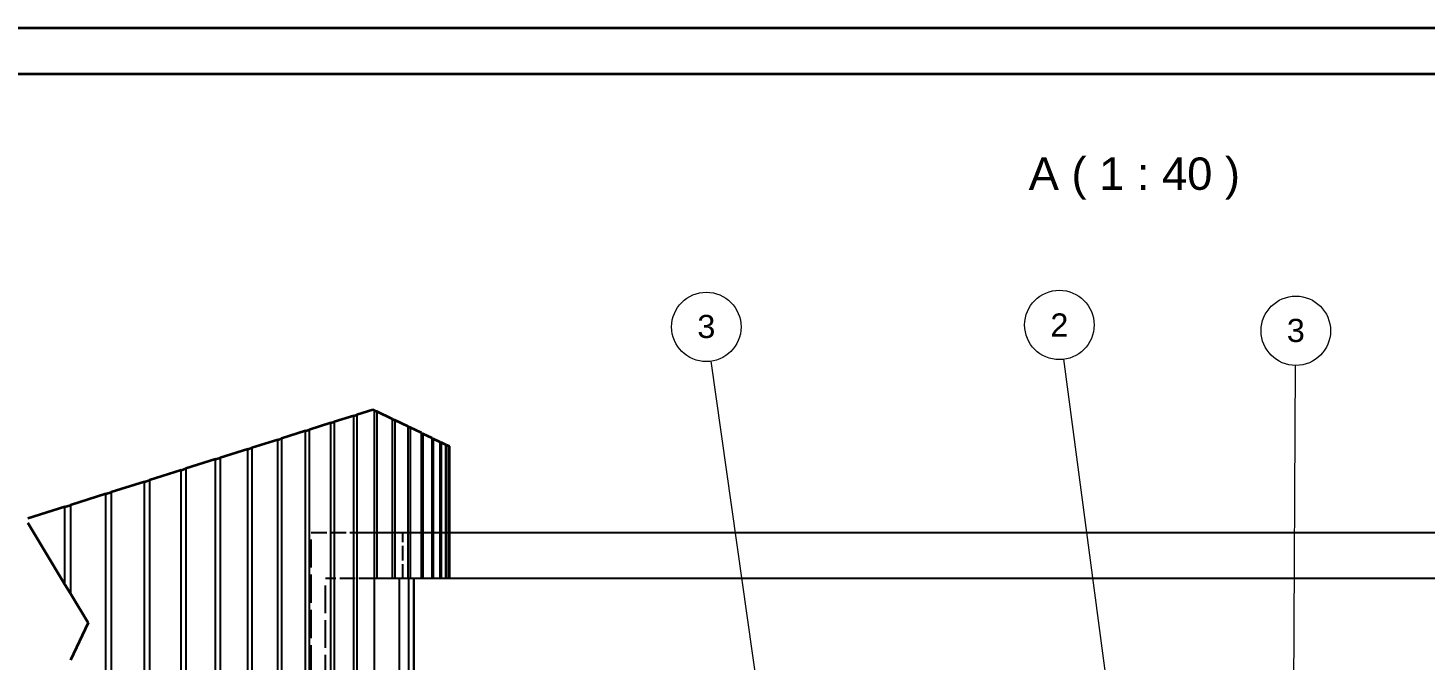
# Model space of a CAD drawing. Header units: millimetres. Extents: x 0 to 100323, y 0 to 59400.
# Drawn here: x 54651 to 69741, y 52564 to 59400 of the extents above; entities that cross this region are included whole.
import ezdxf

# ---------------------------------------------------------------- set-up
doc = ezdxf.new("R2010")
doc.units = ezdxf.units.MM
doc.header["$LTSCALE"] = 100
doc.linetypes.add('DASHED', pattern=[0.2067, 0.1654, -0.0413])
doc.layers.get('0').update_dxf_attribs({"lineweight": 18})
for name, color, linetype, lineweight in [('Border', 7, 'Continuous', 35), ('Break Line', 7, 'Continuous', 35), ('Hidden', 7, 'DASHED', 25), ('Symbol', 7, 'Continuous', 18), ('Visible', 7, 'Continuous', 25)]:
    doc.layers.add(name, color=color, linetype=linetype, lineweight=lineweight)
doc.styles.add('Label Text', font='arial.ttf')
doc.styles.add('Note Text', font='arial.ttf')

# ---------------------------------------------------------------- blocks, each defined once
blk = doc.blocks.new('Borders Bigadan Border')
at = {"layer": 'Border'}
for p, q in [((0, 594), (841, 594)), ((836, 589), (20, 589))]:
    blk.add_line(p, q, dxfattribs=at)
blk = doc.blocks.new('Balloon5')
at = {"layer": 'Symbol'}
for p, q in [((627.48, 507.05), (620.3, 557.97)), ((629.28, 494.32), (627.51, 506.85)), ((629.77, 494.39), (628.78, 494.25)), ((628.78, 494.25), (629.63, 491.85)), ((629.28, 494.32), (629.63, 491.85)), ((629.63, 491.85), (629.77, 494.39))]:
    blk.add_line(p, q, dxfattribs=at)
at = {"layer": 'Symbol', "flags": 128}
blk.add_lwpolyline([(628.78, 494.25), (629.63, 491.85), (629.77, 494.39), (628.78, 494.25)], dxfattribs=at)
at = {"layer": 'Symbol'}
blk.add_circle((619.78, 561.67), 3.75, dxfattribs=at)
blk.add_solid([(628.78, 494.25), (629.63, 491.85), (629.77, 494.39), (628.78, 494.25)], dxfattribs=at)
at = {"layer": 'Symbol', "insert": (619.78, 561.7), "char_height": 2.5, "attachment_point": 5, "style": 'Note Text'}
blk.add_mtext('3', dxfattribs=at)
blk = doc.blocks.new('Balloon7')
at = {"layer": 'Symbol'}
for p, q in [((669.96, 470.94), (658.4, 558.18)), ((670.46, 471), (669.46, 470.87)), ((669.46, 470.87), (669.66, 470.3)), ((669.96, 470.94), (670.04, 470.3)), ((670.41, 470.3), (670.46, 471)), ((669.73, 470.1), (670.29, 468.46)), ((670.07, 470.1), (670.29, 468.46)), ((670.29, 468.46), (670.4, 470.1))]:
    blk.add_line(p, q, dxfattribs=at)
at = {"layer": 'Symbol', "flags": 128}
blk.add_lwpolyline([(669.46, 470.87), (670.29, 468.46), (670.46, 471), (669.46, 470.87)], dxfattribs=at)
at = {"layer": 'Symbol'}
blk.add_circle((657.91, 561.88), 3.75, dxfattribs=at)
blk.add_solid([(669.46, 470.87), (670.29, 468.46), (670.46, 471), (669.46, 470.87)], dxfattribs=at)
at = {"layer": 'Symbol', "insert": (657.91, 561.88), "char_height": 2.5, "attachment_point": 5, "style": 'Note Text'}
blk.add_mtext('2', dxfattribs=at)
blk = doc.blocks.new('Balloon8')
at = {"layer": 'Symbol'}
for p, q in [((683.01, 474.81), (683.43, 557.51)), ((682.51, 474.81), (683, 472.31)), ((683.51, 474.81), (682.51, 474.81)), ((683.01, 474.81), (683, 472.31)), ((683, 472.31), (683.51, 474.81))]:
    blk.add_line(p, q, dxfattribs=at)
at = {"layer": 'Symbol', "flags": 128}
blk.add_lwpolyline([(682.51, 474.81), (683, 472.31), (683.51, 474.81), (682.51, 474.81)], dxfattribs=at)
at = {"layer": 'Symbol'}
blk.add_circle((683.45, 561.25), 3.75, dxfattribs=at)
blk.add_solid([(682.51, 474.81), (683, 472.31), (683.51, 474.81), (682.51, 474.81)], dxfattribs=at)
at = {"layer": 'Symbol', "insert": (683.45, 561.27), "char_height": 2.5, "attachment_point": 5, "style": 'Note Text'}
blk.add_mtext('3', dxfattribs=at)

msp = doc.modelspace()

# ---------------------------------------------------------------- linework, layer by layer
at = {"layer": 'Break Line'}
for p, q in [((58376.5, 55271.5), (58201.3, 55216.2)), ((58392.2, 55263.9), (58376.5, 55271.5)), ((58392.2, 55263.9), (58419.8, 55250.7)), ((58588, 55169.8), (58419.8, 55250.7)), ((57922.3, 55128.2), (57686.6, 55053.8)), ((57922.3, 55128.2), (57956.8, 55139.1)), ((58170.3, 55206.4), (57956.8, 55139.1)), ((58170.3, 55206.4), (58201.3, 55216.2)), ((58588, 55169.8), (58612, 55158.2)), ((58757.2, 55088.4), (58612, 55158.2)), ((58757.2, 55088.4), (58777.7, 55078.6)), ((57349.9, 54947.6), (57070.7, 54859.5)), ((57349.9, 54947.6), (57391.1, 54960.6)), ((57648.7, 55041.9), (57391.1, 54960.6)), ((57648.7, 55041.9), (57686.6, 55053.8)), ((58899.8, 55019.9), (58777.7, 55078.6)), ((58899.8, 55019.9), (58916.7, 55011.7)), ((59015.4, 54964.3), (58916.7, 55011.7)), ((59015.4, 54964.3), (59028.7, 54957.9)), ((59103.9, 54921.7), (59028.7, 54957.9)), ((57026.2, 54845.5), (56725.8, 54750.7)), ((57026.2, 54845.5), (57070.7, 54859.5)), ((59103.9, 54921.7), (59113.6, 54917)), ((59165.3, 54892.2), (59113.6, 54917)), ((59165.3, 54892.2), (59171.4, 54889.3)), ((59199.4, 54875.8), (59171.4, 54889.3)), ((59199.4, 54875.8), (59201.8, 54874.6)), ((59207, 54872.1), (59201.8, 54874.6)), ((56306, 54618.3), (56356.8, 54634.3)), ((56678.1, 54735.7), (56356.8, 54634.3)), ((56678.1, 54735.7), (56725.8, 54750.7)), ((55910.3, 54493.5), (55548.7, 54379.4)), ((55910.3, 54493.5), (55964.3, 54510.5)), ((56306, 54618.3), (55964.3, 54510.5)), ((55491.8, 54361.5), (55110.7, 54241.2)), ((55491.8, 54361.5), (55548.7, 54379.4)), ((55050.8, 54222.3), (54650.7, 54096.1)), ((55050.8, 54222.3), (55110.7, 54241.2)), ((54650.7, 54049.8), (55050.8, 53383.2)), ((55110.7, 53283.4), (55050.8, 53383.2)), ((55110.7, 53283.4), (55301.1, 52966.1)), ((55301.1, 52966.1), (55110.7, 52564.3))]:
    msp.add_line(p, q, dxfattribs=at)
at = {"layer": 'Hidden', "ltscale": 18.430206}
msp.add_line((57710.1, 45945.5), (57710.1, 53945.5), dxfattribs=at)
at = {"layer": 'Hidden', "ltscale": 10.122966}
msp.add_line((57710.1, 53945.5), (58241.5, 53945.5), dxfattribs=at)
at = {"layer": 'Hidden', "ltscale": 9.523383}
msp.add_line((58699.2, 53445.5), (58699.2, 53945.5), dxfattribs=at)
at = {"layer": 'Hidden', "ltscale": 18.142235}
msp.add_line((57865.3, 45945.5), (57865.3, 53445.5), dxfattribs=at)
at = {"layer": 'Hidden', "ltscale": 10.037018}
msp.add_line((58392.2, 53445.5), (57865.3, 53445.5), dxfattribs=at)
at = {"layer": 'Visible'}
for p, q in [((58392.2, 46445.5), (58392.2, 55263.9)), ((58419.8, 55250.7), (58419.8, 53445.5)), ((57922.3, 46445.5), (57922.3, 55128.2)), ((57956.8, 55139.1), (57956.8, 46445.5)), ((58170.3, 46445.5), (58170.3, 55206.4)), ((58201.3, 55216.2), (58201.3, 46445.5)), ((58588, 53445.5), (58588, 55169.8)), ((58612, 55158.2), (58612, 53445.5)), ((58757.2, 53445.5), (58757.2, 55088.4)), ((57349.9, 46445.5), (57349.9, 54947.6)), ((57391.1, 54960.6), (57391.1, 46445.5)), ((57648.7, 46445.5), (57648.7, 55041.9)), ((57686.6, 55053.8), (57686.6, 46445.5)), ((58777.7, 55078.6), (58777.7, 53445.5)), ((58899.8, 53445.5), (58899.8, 55019.9)), ((58916.7, 55011.7), (58916.7, 53445.5)), ((59015.4, 53445.5), (59015.4, 54964.3)), ((59028.7, 54957.9), (59028.7, 53445.5)), ((57026.2, 46445.5), (57026.2, 54845.5)), ((57070.7, 54859.5), (57070.7, 46445.5)), ((59103.9, 53445.5), (59103.9, 54921.7)), ((59113.6, 54917), (59113.6, 53445.5)), ((59165.3, 53445.5), (59165.3, 54892.2)), ((59171.4, 54889.3), (59171.4, 53445.5)), ((59199.4, 53445.5), (59199.4, 54875.8)), ((59201.8, 54874.6), (59201.8, 53445.5)), ((59207, 53445.5), (59207, 54872.1)), ((56356.8, 54634.3), (56356.8, 46445.5)), ((56678.1, 46445.5), (56678.1, 54735.7)), ((56725.8, 54750.7), (56725.8, 46445.5)), ((55910.3, 46445.5), (55910.3, 54493.5)), ((55964.3, 54510.5), (55964.3, 46445.5)), ((56306, 46445.5), (56306, 54618.3)), ((55491.8, 46445.5), (55491.8, 54361.5)), ((55548.7, 54379.4), (55548.7, 46445.5)), ((55050.8, 53383.2), (55050.8, 54222.3)), ((55110.7, 54241.2), (55110.7, 53283.4)), ((58241.5, 53945.5), (74644.6, 53945.5)), ((74493.2, 53445.5), (58392.2, 53445.5)), ((58664.5, 48695.5), (58664.5, 53445.5)), ((58765.1, 48695.5), (58765.1, 53445.5)), ((58819.2, 48695.5), (58819.2, 53445.5)), ((58823.5, 48695.5), (58823.5, 53445.5))]:
    msp.add_line(p, q, dxfattribs=at)

# ---------------------------------------------------------------- block references
at = {"xscale": 100, "yscale": 100, "zscale": 100}
msp.add_blockref('Borders Bigadan Border', (0, 0), dxfattribs=at)
at = {"layer": 'Symbol', "xscale": 100, "yscale": 100, "zscale": 100}
for name in ['Balloon5', 'Balloon7', 'Balloon8']:
    msp.add_blockref(name, (0, 0), dxfattribs=at)

# ---------------------------------------------------------------- texts
at = {"layer": 'Symbol', "insert": (65460.1, 57543.7), "char_height": 350, "attachment_point": 7, "style": 'Label Text'}
msp.add_mtext('A ( 1 : 40 )', dxfattribs=at)

doc.saveas('drawing.dxf')
